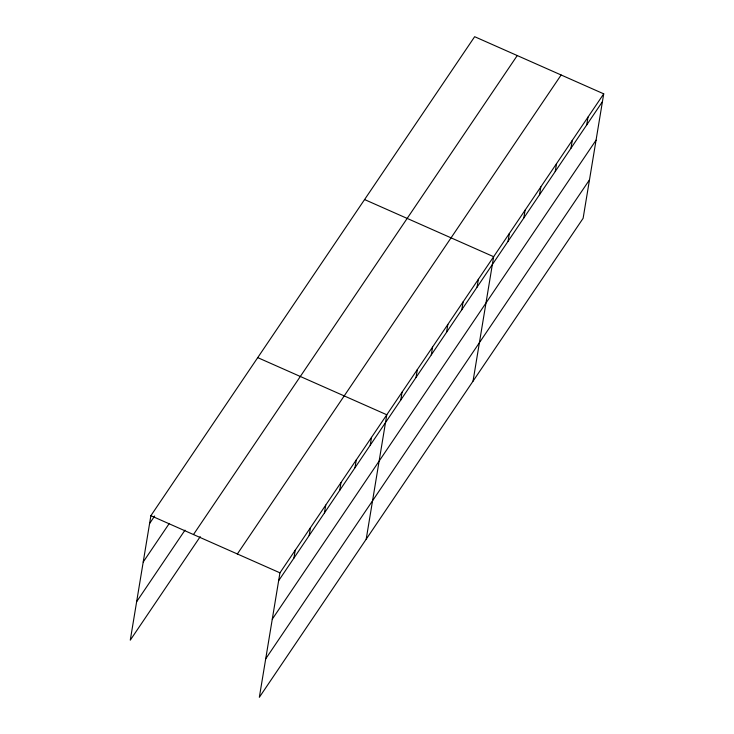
<?xml version="1.0" encoding="UTF-8"?>
<svg xmlns="http://www.w3.org/2000/svg" width="734" height="734" viewBox="0 0 734 734"><rect width="100%" height="100%" fill="white"/><g stroke="black" fill="none" stroke-linecap="round" stroke-linejoin="round"><path stroke-width="1.1" d="M603.724 93.842L279.948 572.832L259.341 697.3L583.117 218.31L603.724 93.842L474.659 36.7L150.883 515.69L130.276 640.158L200.235 536.655M293.912 558.097L295.215 550.252M309.179 535.517L310.473 527.673M324.437 512.938L325.74 505.093M339.704 490.358L341.007 482.513M354.972 467.769L356.265 459.924M370.23 445.189L371.532 437.345M366.193 539.233L386.79 414.765L257.726 357.623M400.755 400.03L402.058 392.185M416.022 377.45L417.325 369.606M431.289 354.871L432.583 347.026M446.547 332.291L447.85 324.446M461.814 309.711L463.108 301.867M477.072 287.122L478.375 279.278M473.035 381.166L493.643 256.698L364.578 199.556M508.066 241.284L509.368 233.44M523.792 218.016L525.094 210.172M539.518 194.749L540.82 186.904M555.243 171.481L556.546 163.636M570.969 148.222L572.272 140.377M586.695 124.954L587.998 117.11M149.589 523.535L154.672 516.002M143.213 562.015L169.288 523.443M136.652 601.669L184.986 530.159M193.473 534.545L517.25 55.555M237.357 553.977L561.134 74.987M278.654 580.677L602.421 101.687M272.277 619.166L596.054 140.176M265.717 658.811L589.485 179.83M150.883 515.69L279.948 572.832"/></g></svg>
